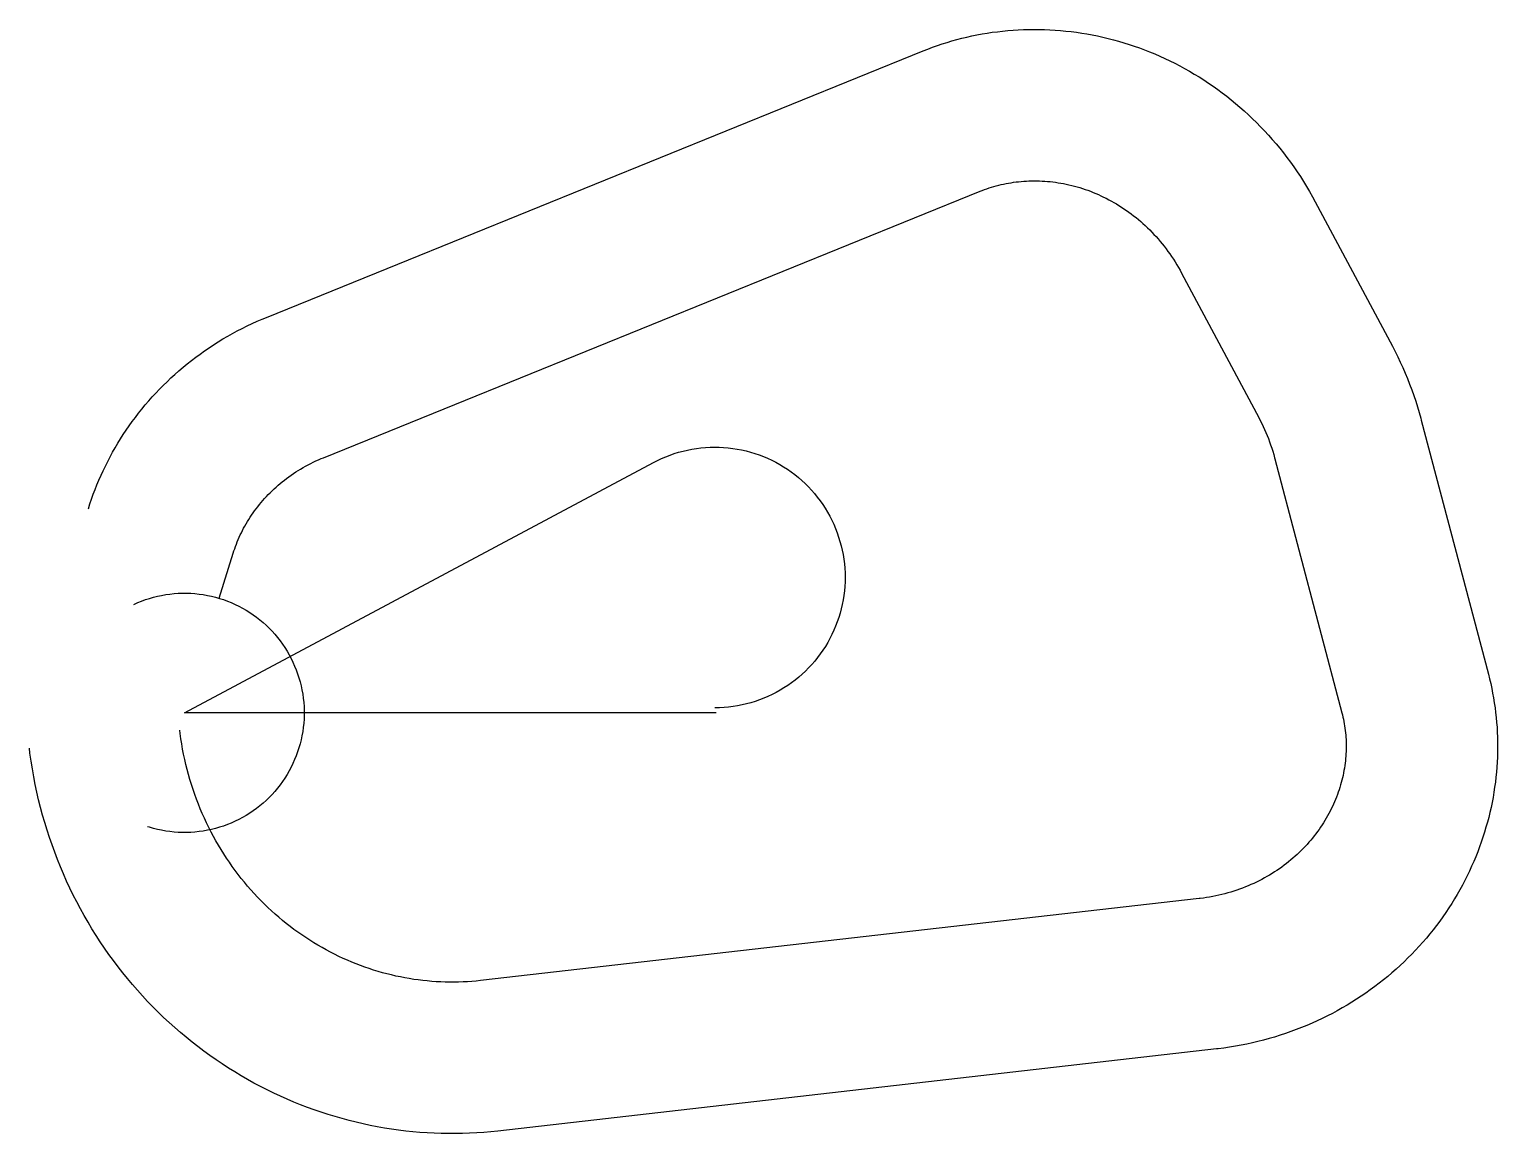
# Model space of a CAD drawing. Header units: metres. Extents: x -4712 to 39885, y -12779 to 20756.
import ezdxf

# ---------------------------------------------------------------- set-up
doc = ezdxf.new("R2010")
doc.units = ezdxf.units.M

msp = doc.modelspace()

# ---------------------------------------------------------------- linework, layer by layer
at = {"layer": 'Boundry', "color": 1}
for p, q in [((2489, 12010), (22436, 20101)), ((4218, 7748), (24165, 15839)), ((34345, 15520), (36687, 11131)), ((30287, 13354), (32629, 8965)), ((37566, 8889), (39603, 1174)), ((33119, 7715), (35155, 0)), ((1057, 3478), (1478, 4845)), ((30824, -5638), (8994, -8130)), ((31346, -10208), (9516, -12700))]:
    msp.add_line(p, q, dxfattribs=at)
at = {"layer": 'NorminalTrack', "color": 1}
msp.add_lwpolyline([(16144, 0), (0, 0), (14243, 7602), (14243, 7602), (14366, 7665), (14491, 7724), (14618, 7778), (14747, 7827), (14877, 7873), (15009, 7913), (15143, 7949), (15277, 7981), (15413, 8007), (15549, 8029), (15686, 8046), (15824, 8058), (15962, 8066), (16100, 8068), (16238, 8066), (16376, 8059), (16514, 8047), (16651, 8031), (16787, 8009), (16923, 7983), (17058, 7952), (17191, 7917), (17323, 7877), (17454, 7832), (17583, 7782), (17710, 7729), (17836, 7671), (17959, 7608), (18080, 7541), (18198, 7470), (18314, 7395), (18428, 7316), (18538, 7233), (18646, 7146), (18750, 7056), (18851, 6962), (18949, 6864), (19043, 6763), (19134, 6659), (19221, 6552), (19305, 6442), (19384, 6329), (19459, 6213), (19531, 6095), (19598, 5974), (19661, 5851), (19719, 5726), (19774, 5599), (19823, 5470), (19869, 5339), (19909, 5207), (19945, 5074), (19976, 4939), (20003, 4804), (20025, 4667), (20042, 4530), (20054, 4393), (20062, 4255), (20064, 4117), (20062, 3979), (20055, 3841), (20043, 3703), (20027, 3566), (20005, 3429), (19979, 3294), (19948, 3159), (19913, 3025), (19872, 2893), (19828, 2763), (19778, 2634), (19725, 2506), (19666, 2381), (19604, 2258), (19537, 2137), (19466, 2018), (19391, 1902), (19312, 1789), (19229, 1679), (19142, 1571), (19052, 1467), (18958, 1365), (18860, 1268), (18759, 1173), (18655, 1082), (18548, 995), (18438, 912), (18325, 833), (18209, 757), (18091, 686), (17970, 619), (17847, 556), (17722, 497), (17595, 443), (17466, 393), (17335, 348), (17203, 307), (17070, 272), (16935, 240), (16800, 214), (16663, 192), (16526, 175), (16389, 163), (16251, 155), (16113, 152), (16106, 152)], dxfattribs=at)
at = {"layer": 'WindSpiral', "color": 5}
for points in [[(22436, 20101), (22579, 20158), (22723, 20212), (22868, 20264), (23015, 20313), (23162, 20360), (23311, 20404), (23461, 20446), (23611, 20485), (23763, 20522), (23916, 20556), (24069, 20587), (24224, 20616), (24379, 20642), (24535, 20666), (24691, 20686), (24848, 20705), (25006, 20720), (25165, 20733), (25323, 20743), (25483, 20750), (25642, 20754), (25803, 20756), (25963, 20755), (26124, 20751), (26284, 20744), (26446, 20734), (26607, 20722), (26768, 20706), (26929, 20688), (27090, 20667), (27251, 20643), (27412, 20617), (27573, 20587), (27734, 20555), (27894, 20519), (28054, 20481), (28213, 20440), (28372, 20396), (28531, 20350), (28689, 20300), (28846, 20248), (29003, 20192), (29159, 20134), (29315, 20073), (29469, 20010), (29623, 19943), (29776, 19874), (29927, 19801), (30078, 19727), (30228, 19649), (30377, 19568), (30524, 19485), (30670, 19399), (30815, 19311), (30959, 19220), (31101, 19126), (31242, 19029), (31382, 18930), (31520, 18828), (31656, 18724), (31791, 18617), (31924, 18507), (32056, 18395), (32186, 18281), (32313, 18164), (32440, 18044), (32564, 17923), (32686, 17799), (32806, 17672), (32925, 17543), (33041, 17412), (33155, 17279), (33267, 17144), (33377, 17006), (33484, 16866), (33590, 16724), (33693, 16580), (33793, 16434), (33892, 16286), (33987, 16136), (34081, 15985), (34172, 15831), (34260, 15675), (34345, 15520)], [(24165, 15839), (24233, 15866), (24302, 15892), (24372, 15916), (24442, 15940), (24513, 15963), (24585, 15984), (24657, 16004), (24730, 16023), (24804, 16041), (24878, 16058), (24953, 16073), (25029, 16087), (25105, 16100), (25181, 16111), (25258, 16122), (25336, 16130), (25413, 16138), (25492, 16144), (25571, 16149), (25650, 16153), (25729, 16155), (25809, 16156), (25889, 16155), (25969, 16153), (26050, 16150), (26131, 16145), (26212, 16139), (26293, 16131), (26375, 16122), (26456, 16111), (26538, 16099), (26620, 16086), (26702, 16071), (26783, 16054), (26865, 16036), (26947, 16016), (27029, 15995), (27111, 15973), (27192, 15949), (27274, 15923), (27355, 15896), (27436, 15868), (27517, 15838), (27597, 15806), (27678, 15773), (27758, 15738), (27837, 15702), (27917, 15664), (27996, 15625), (28074, 15584), (28152, 15542), (28230, 15498), (28307, 15453), (28383, 15406), (28459, 15358), (28534, 15308), (28609, 15257), (28683, 15205), (28757, 15150), (28829, 15095), (28901, 15038), (28972, 14979), (29043, 14919), (29112, 14858), (29181, 14795), (29249, 14731), (29316, 14666), (29382, 14599), (29447, 14530), (29511, 14461), (29573, 14390), (29635, 14317), (29696, 14244), (29756, 14169), (29815, 14093), (29872, 14015), (29928, 13937), (29983, 13857), (30037, 13776), (30090, 13693), (30141, 13610), (30191, 13525), (30240, 13440), (30287, 13354)], [(-2918, 6200), (-2871, 6346), (-2822, 6492), (-2770, 6638), (-2715, 6783), (-2658, 6927), (-2599, 7070), (-2536, 7213), (-2471, 7354), (-2404, 7495), (-2333, 7635), (-2261, 7774), (-2185, 7912), (-2108, 8049), (-2027, 8185), (-1944, 8320), (-1859, 8453), (-1771, 8585), (-1681, 8716), (-1588, 8846), (-1492, 8974), (-1395, 9101), (-1295, 9226), (-1192, 9350), (-1088, 9472), (-980, 9592), (-871, 9711), (-759, 9828), (-646, 9944), (-529, 10057), (-411, 10169), (-291, 10279), (-168, 10387), (-43, 10493), (83, 10597), (212, 10699), (343, 10799), (476, 10897), (610, 10992), (747, 11086), (885, 11177), (1026, 11266), (1168, 11353), (1312, 11437), (1457, 11519), (1604, 11598), (1753, 11675), (1904, 11750), (2056, 11822), (2209, 11892), (2364, 11959), (2489, 12010)], [(36687, 11131), (36770, 10972), (36851, 10811), (36929, 10649), (37004, 10485), (37076, 10319), (37146, 10152), (37212, 9983), (37276, 9813), (37337, 9642), (37395, 9469), (37450, 9295), (37503, 9120), (37552, 8944), (37566, 8889)], [(32629, 8965), (32675, 8877), (32720, 8788), (32763, 8698), (32804, 8607), (32845, 8515), (32883, 8422), (32920, 8328), (32956, 8233), (32990, 8137), (33023, 8041), (33054, 7943), (33083, 7845), (33110, 7746), (33119, 7715)], [(1478, 4845), (1501, 4915), (1524, 4985), (1549, 5055), (1575, 5125), (1603, 5194), (1632, 5264), (1662, 5333), (1694, 5401), (1727, 5470), (1761, 5538), (1796, 5606), (1833, 5674), (1871, 5741), (1911, 5807), (1952, 5874), (1994, 5940), (2037, 6005), (2082, 6070), (2128, 6134), (2175, 6198), (2224, 6261), (2274, 6323), (2325, 6385), (2378, 6446), (2431, 6507), (2486, 6567), (2543, 6626), (2600, 6684), (2659, 6741), (2719, 6798), (2780, 6854), (2842, 6909), (2906, 6963), (2970, 7016), (3036, 7068), (3103, 7119), (3171, 7169), (3241, 7218), (3311, 7267), (3382, 7314), (3455, 7360), (3528, 7404), (3603, 7448), (3679, 7491), (3755, 7532), (3833, 7572), (3911, 7611), (3991, 7649), (4071, 7685), (4153, 7721), (4218, 7748)], [(-1536, 3294), (-1420, 3346), (-1303, 3393), (-1183, 3437), (-1063, 3476), (-941, 3511), (-818, 3542), (-694, 3568), (-569, 3590), (-443, 3608), (-317, 3621), (-190, 3630), (-63, 3634), (63, 3634), (190, 3630), (317, 3621), (443, 3608), (569, 3590), (694, 3568), (818, 3542), (941, 3511), (1063, 3476), (1183, 3437), (1303, 3393), (1420, 3346), (1536, 3294), (1650, 3239), (1762, 3179), (1872, 3116), (1980, 3048), (2085, 2977), (2188, 2903), (2287, 2825), (2385, 2743), (2479, 2658), (2570, 2570), (2658, 2479), (2743, 2385), (2825, 2287), (2903, 2188), (2977, 2085), (3048, 1980), (3116, 1872), (3179, 1762), (3239, 1650), (3294, 1536), (3346, 1420), (3393, 1303), (3437, 1183), (3476, 1063), (3511, 941), (3542, 818), (3568, 694), (3590, 569), (3608, 443), (3621, 317), (3630, 190), (3634, 63), (3634, -63), (3630, -190), (3621, -317), (3608, -443), (3590, -569), (3568, -694), (3542, -818), (3511, -941), (3476, -1063), (3437, -1183), (3393, -1303), (3346, -1420), (3294, -1536), (3239, -1650), (3179, -1762), (3116, -1872), (3048, -1980), (2977, -2085), (2903, -2188), (2825, -2287), (2743, -2385), (2658, -2479), (2570, -2570), (2479, -2658), (2385, -2743), (2287, -2825), (2188, -2903), (2085, -2977), (1980, -3048), (1872, -3116), (1762, -3179), (1650, -3239), (1536, -3294), (1420, -3346), (1303, -3393), (1183, -3437), (1063, -3476), (941, -3511), (818, -3542), (694, -3568), (569, -3590), (443, -3608), (317, -3621), (190, -3630), (63, -3634), (-63, -3634), (-190, -3630), (-317, -3621), (-443, -3608), (-569, -3590), (-694, -3568), (-818, -3542), (-941, -3511), (-1063, -3476), (-1123, -3457)], [(39603, 1174), (39639, 1031), (39673, 888), (39704, 743), (39733, 598), (39760, 452), (39784, 305), (39805, 157), (39824, 9), (39841, -139), (39854, -289), (39866, -439), (39874, -589), (39880, -740), (39884, -891), (39885, -1043), (39883, -1194), (39878, -1347), (39871, -1499), (39861, -1651), (39848, -1804), (39833, -1956), (39815, -2109), (39794, -2262), (39771, -2414), (39745, -2567), (39716, -2719), (39685, -2871), (39650, -3023), (39613, -3174), (39574, -3325), (39531, -3476), (39486, -3626), (39439, -3775), (39388, -3924), (39335, -4073), (39279, -4221), (39220, -4368), (39159, -4514), (39095, -4660), (39029, -4804), (38959, -4948), (38888, -5091), (38813, -5232), (38736, -5373), (38656, -5513), (38574, -5651), (38489, -5789), (38402, -5925), (38312, -6059), (38219, -6193), (38125, -6325), (38027, -6455), (37927, -6585), (37825, -6712), (37720, -6838), (37613, -6963), (37504, -7085), (37392, -7206), (37278, -7326), (37162, -7443), (37043, -7559), (36922, -7673), (36799, -7785), (36674, -7895), (36547, -8003), (36417, -8108), (36286, -8212), (36152, -8314), (36017, -8413), (35879, -8511), (35740, -8606), (35598, -8699), (35455, -8789), (35310, -8877), (35163, -8963), (35015, -9046), (34864, -9127), (34713, -9205), (34559, -9281), (34404, -9354), (34247, -9425), (34089, -9493), (33930, -9559), (33769, -9621), (33606, -9681), (33443, -9739), (33278, -9793), (33112, -9845), (32944, -9894), (32776, -9940), (32606, -9983), (32436, -10023), (32264, -10060), (32092, -10095), (31919, -10126), (31744, -10155), (31569, -10180), (31394, -10203), (31346, -10208)], [(35155, 0), (35172, -65), (35187, -130), (35201, -196), (35215, -263), (35227, -330), (35238, -398), (35248, -466), (35257, -534), (35264, -603), (35271, -673), (35276, -742), (35280, -813), (35283, -883), (35284, -954), (35285, -1025), (35284, -1097), (35282, -1169), (35278, -1241), (35273, -1313), (35267, -1386), (35260, -1458), (35252, -1531), (35242, -1604), (35230, -1678), (35218, -1751), (35204, -1824), (35189, -1898), (35172, -1971), (35154, -2044), (35135, -2118), (35114, -2191), (35092, -2264), (35069, -2337), (35044, -2411), (35018, -2483), (34991, -2556), (34962, -2629), (34932, -2701), (34900, -2773), (34867, -2845), (34833, -2916), (34797, -2987), (34760, -3058), (34721, -3128), (34681, -3198), (34640, -3267), (34597, -3336), (34553, -3405), (34508, -3473), (34461, -3540), (34413, -3607), (34364, -3673), (34313, -3739), (34261, -3804), (34208, -3868), (34153, -3932), (34097, -3995), (34040, -4057), (33981, -4118), (33921, -4178), (33860, -4238), (33798, -4297), (33734, -4355), (33669, -4412), (33603, -4468), (33536, -4523), (33467, -4577), (33398, -4630), (33327, -4682), (33255, -4733), (33182, -4783), (33107, -4831), (33032, -4879), (32956, -4925), (32878, -4971), (32800, -5015), (32720, -5057), (32640, -5099), (32558, -5139), (32476, -5178), (32392, -5216), (32308, -5252), (32222, -5287), (32136, -5321), (32049, -5353), (31961, -5384), (31873, -5413), (31783, -5441), (31693, -5467), (31602, -5492), (31510, -5515), (31418, -5537), (31325, -5557), (31231, -5576), (31137, -5593), (31042, -5609), (30946, -5623), (30850, -5635), (30824, -5638)], [(8994, -8130), (8861, -8144), (8728, -8155), (8594, -8165), (8460, -8172), (8325, -8176), (8190, -8179), (8055, -8179), (7919, -8176), (7783, -8172), (7647, -8165), (7511, -8155), (7374, -8143), (7238, -8129), (7102, -8112), (6965, -8093), (6829, -8071), (6692, -8047), (6556, -8021), (6420, -7992), (6284, -7961), (6149, -7927), (6014, -7891), (5879, -7852), (5744, -7811), (5610, -7768), (5477, -7722), (5344, -7673), (5211, -7622), (5079, -7569), (4948, -7514), (4818, -7456), (4688, -7395), (4559, -7332), (4431, -7267), (4304, -7200), (4178, -7130), (4053, -7057), (3929, -6983), (3805, -6906), (3683, -6827), (3562, -6745), (3443, -6661), (3324, -6575), (3207, -6487), (3091, -6396), (2977, -6304), (2863, -6209), (2752, -6112), (2642, -6013), (2533, -5911), (2426, -5808), (2320, -5702), (2216, -5595), (2114, -5485), (2014, -5374), (1915, -5260), (1818, -5145), (1723, -5027), (1630, -4908), (1538, -4787), (1449, -4664), (1362, -4539), (1276, -4413), (1193, -4285), (1112, -4155), (1033, -4023), (956, -3890), (881, -3755), (809, -3619), (738, -3481), (670, -3342), (605, -3201), (541, -3059), (480, -2915), (422, -2770), (366, -2624), (312, -2477), (261, -2328), (212, -2178), (166, -2027), (122, -1875), (81, -1722), (43, -1568), (7, -1413), (-26, -1257), (-57, -1101), (-85, -943), (-110, -785), (-132, -626), (-145, -524)], [(9516, -12700), (9303, -12722), (9090, -12741), (8876, -12756), (8661, -12767), (8446, -12775), (8231, -12779), (8016, -12779), (7800, -12775), (7583, -12767), (7367, -12756), (7151, -12741), (6934, -12722), (6718, -12699), (6502, -12673), (6286, -12643), (6070, -12609), (5855, -12571), (5640, -12529), (5425, -12483), (5211, -12434), (4998, -12381), (4785, -12324), (4573, -12263), (4362, -12198), (4151, -12130), (3942, -12058), (3734, -11982), (3526, -11903), (3320, -11819), (3115, -11732), (2911, -11642), (2709, -11547), (2508, -11449), (2308, -11348), (2110, -11243), (1914, -11134), (1719, -11021), (1526, -10905), (1335, -10786), (1145, -10663), (958, -10537), (772, -10407), (589, -10274), (407, -10137), (228, -9997), (51, -9854), (-123, -9707), (-296, -9558), (-466, -9405), (-633, -9249), (-798, -9089), (-960, -8927), (-1120, -8762), (-1277, -8594), (-1431, -8422), (-1582, -8248), (-1731, -8071), (-1877, -7892), (-2019, -7709), (-2159, -7524), (-2295, -7336), (-2429, -7146), (-2559, -6953), (-2686, -6757), (-2810, -6559), (-2930, -6359), (-3047, -6156), (-3161, -5951), (-3271, -5744), (-3378, -5534), (-3481, -5323), (-3581, -5109), (-3677, -4894), (-3769, -4676), (-3858, -4457), (-3943, -4236), (-4024, -4013), (-4101, -3788), (-4175, -3562), (-4245, -3335), (-4310, -3105), (-4372, -2875), (-4430, -2643), (-4484, -2410), (-4534, -2175), (-4580, -1940), (-4621, -1703), (-4659, -1466), (-4693, -1227), (-4712, -1075)]]:
    msp.add_lwpolyline(points, dxfattribs=at)

doc.saveas('drawing.dxf')
